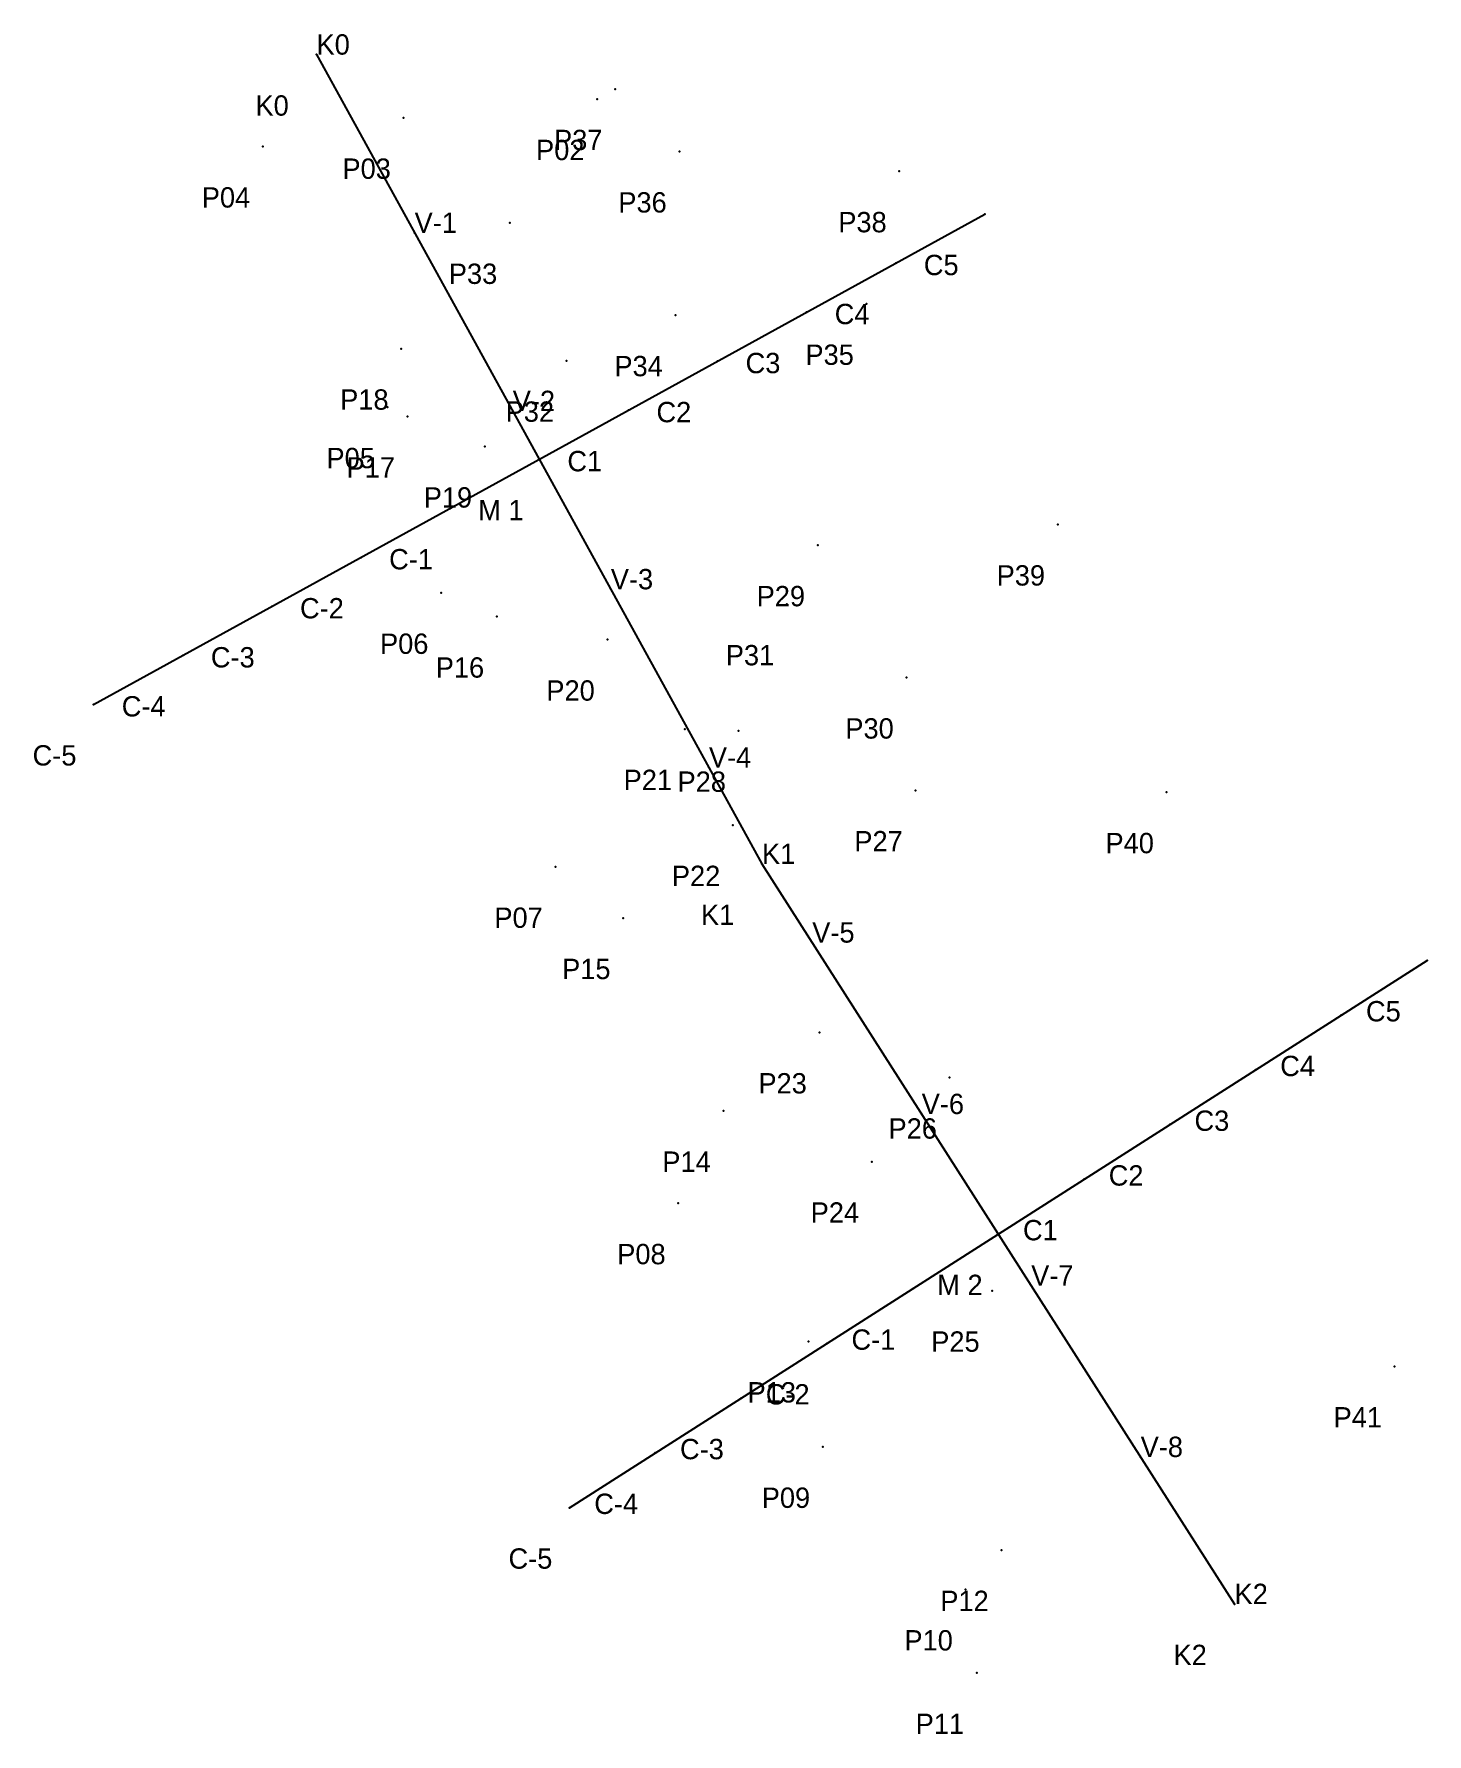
# Model space of a CAD drawing. Header units: metres. Extents: x 3344.4 to 3412.9, y 4491.5 to 4575.
import ezdxf

# ---------------------------------------------------------------- set-up
doc = ezdxf.new("R2010")
doc.units = ezdxf.units.M
for name, color, linetype in [('qita', 90, 'CONTINUOUS'), ('shiti', 10, 'CONTINUOUS'), ('zhuji', 50, 'CONTINUOUS')]:
    doc.layers.add(name, color=color, linetype=linetype)

msp = doc.modelspace()

# ---------------------------------------------------------------- linework, layer by layer
at = {"layer": 'qita'}
for p, q in [((3358.3, 4574.012), (3380.195, 4534.227)), ((3347.345, 4542.066), (3391.15, 4566.173)), ((3380.195, 4534.227), (3403.422, 4497.844)), ((3370.736, 4502.583), (3412.881, 4529.488))]:
    msp.add_line(p, q, dxfattribs=at)
at = {"layer": 'shiti'}
for p in [(3358.3, 4574.012, 12.922), (3358.3, 4574.012, 12.922), (3372.975, 4572.318, 10.908), (3372.09, 4571.827, 10.619), (3362.574, 4570.907, 10.771), (3355.66, 4569.494, 14.233), (3376.133, 4569.25, 12.032), (3386.945, 4568.279, 11.014), (3367.802, 4565.741, 13.835), (3391.15, 4566.173, 11.905), (3363.121, 4565.251, 14.029), (3386.769, 4563.762, 12.787), (3382.389, 4561.352, 13.131), (3385.33, 4561.762, 13.068), (3375.941, 4561.203, 13.732), (3362.461, 4559.558, 15.678), (3370.594, 4558.964, 16.666), (3378.008, 4558.941, 14.264), (3361.789, 4556.682, 16.66), (3367.943, 4556.49, 16.79), (3373.628, 4556.53, 15.696), (3362.776, 4556.219, 16.082), (3366.571, 4554.746, 17.609), (3369.247, 4554.119, 16.82), (3364.867, 4551.709, 16.821), (3394.728, 4550.913, 10.462), (3382.932, 4549.894, 16.482), (3360.487, 4549.298, 16.763), (3364.421, 4547.554, 17.352), (3372.764, 4547.729, 17.95), (3356.106, 4546.887, 16.718), (3367.159, 4546.386, 15.794), (3381.416, 4546.992, 16.637), (3372.596, 4545.254, 19.024), (3351.726, 4544.477, 16.704), (3387.292, 4543.39, 16.594), (3347.345, 4542.066, 16.699), (3376.395, 4540.86, 19.223), (3379.044, 4540.773, 18.344), (3377.586, 4538.968, 19.102), (3387.734, 4537.846, 18.239), (3400.079, 4537.754, 10.427), (3378.766, 4536.141, 19.502), (3370.041, 4534.086, 17.158), (3380.195, 4534.227, 19.925), (3380.195, 4534.227, 19.925), (3373.371, 4531.567, 15.047), (3382.664, 4530.36, 18.38), (3412.881, 4529.488, 14.47), (3408.666, 4526.797, 14.613), (3383.019, 4525.945, 18.152), (3389.414, 4523.724, 18.811), (3404.452, 4524.107, 15.022), (3378.296, 4522.092, 14.356), (3388.045, 4521.931, 18.054), (3400.237, 4521.416, 15.739), (3385.587, 4519.592, 18.06), (3396.023, 4518.726, 17.81), (3376.08, 4517.549, 17.345), (3391.809, 4516.035, 17.826), (3387.594, 4513.345, 17.005), (3391.514, 4513.249, 18.302), (3393.426, 4513.502, 17.665), (3382.485, 4510.753, 14.083), (3383.38, 4510.655, 15.036), (3411.29, 4509.525, 10.478), (3379.165, 4507.964, 15.914), (3374.951, 4505.274, 15.032), (3383.182, 4505.572, 15.637), (3398.807, 4505.073, 13.11), (3370.736, 4502.583, 15.011), (3391.959, 4500.501, 13.085), (3390.196, 4498.562, 13.033), (3403.422, 4497.844, 10.836), (3403.422, 4497.844, 10.836), (3390.748, 4494.457, 10.963)]:
    msp.add_point(p, dxfattribs=at)

# ---------------------------------------------------------------- texts
at = {"layer": 'zhuji'}
for s, p in [('K0', (3358.3, 4574.012)), ('K0', (3355.3, 4571.012)), ('P02', (3369.09, 4568.827)), ('P37', (3369.975, 4569.318)), ('P03', (3359.574, 4567.907)), ('P04', (3352.66, 4566.494)), ('P36', (3373.133, 4566.25)), ('P38', (3383.945, 4565.279)), ('V-1', (3363.121, 4565.251)), ('P33', (3364.802, 4562.741)), ('C5', (3388.15, 4563.173)), ('C4', (3383.769, 4560.762)), ('P35', (3382.33, 4558.762)), ('P34', (3372.941, 4558.203)), ('C3', (3379.389, 4558.352)), ('P18', (3359.461, 4556.558)), ('V-2', (3367.943, 4556.49)), ('P32', (3367.594, 4555.964)), ('C2', (3375.008, 4555.941)), ('P05', (3358.789, 4553.682)), ('P17', (3359.776, 4553.219)), ('C1', (3370.628, 4553.53)), ('P19', (3363.571, 4551.746)), ('M 1', (3366.247, 4551.119)), ('C-1', (3361.867, 4548.709)), ('V-3', (3372.764, 4547.729)), ('P39', (3391.728, 4547.913)), ('P29', (3379.932, 4546.894)), ('C-2', (3357.487, 4546.298)), ('P06', (3361.421, 4544.554)), ('C-3', (3353.106, 4543.887)), ('P31', (3378.416, 4543.992)), ('P16', (3364.159, 4543.386)), ('P20', (3369.596, 4542.254)), ('C-4', (3348.726, 4541.477)), ('P30', (3384.292, 4540.39)), ('C-5', (3344.345, 4539.066)), ('V-4', (3377.586, 4538.968)), ('P21', (3373.395, 4537.86)), ('P28', (3376.044, 4537.773)), ('P27', (3384.734, 4534.846)), ('P40', (3397.079, 4534.754)), ('K1', (3380.195, 4534.227)), ('P22', (3375.766, 4533.141)), ('P07', (3367.041, 4531.086)), ('K1', (3377.195, 4531.227)), ('V-5', (3382.664, 4530.36)), ('P15', (3370.371, 4528.567)), ('C5', (3409.881, 4526.488)), ('C4', (3405.666, 4523.797)), ('P23', (3380.019, 4522.945)), ('V-6', (3388.045, 4521.931)), ('C3', (3401.452, 4521.107)), ('P26', (3386.414, 4520.724)), ('P14', (3375.296, 4519.092)), ('C2', (3397.237, 4518.416)), ('P24', (3382.587, 4516.592)), ('C1', (3393.023, 4515.726)), ('P08', (3373.08, 4514.549)), ('V-7', (3393.426, 4513.502)), ('M 2', (3388.809, 4513.035)), ('C-1', (3384.594, 4510.345)), ('P25', (3388.514, 4510.249)), ('P13', (3379.485, 4507.753)), ('C-2', (3380.38, 4507.655)), ('P41', (3408.29, 4506.525)), ('C-3', (3376.165, 4504.964)), ('V-8', (3398.807, 4505.073)), ('P09', (3380.182, 4502.572)), ('C-4', (3371.951, 4502.274)), ('C-5', (3367.736, 4499.583)), ('K2', (3403.422, 4497.844)), ('P12', (3388.959, 4497.501)), ('P10', (3387.196, 4495.562)), ('K2', (3400.422, 4494.844)), ('P11', (3387.748, 4491.457))]:
    msp.add_text(s, height=1, dxfattribs=at).set_placement(p)

doc.saveas('drawing.dxf')
